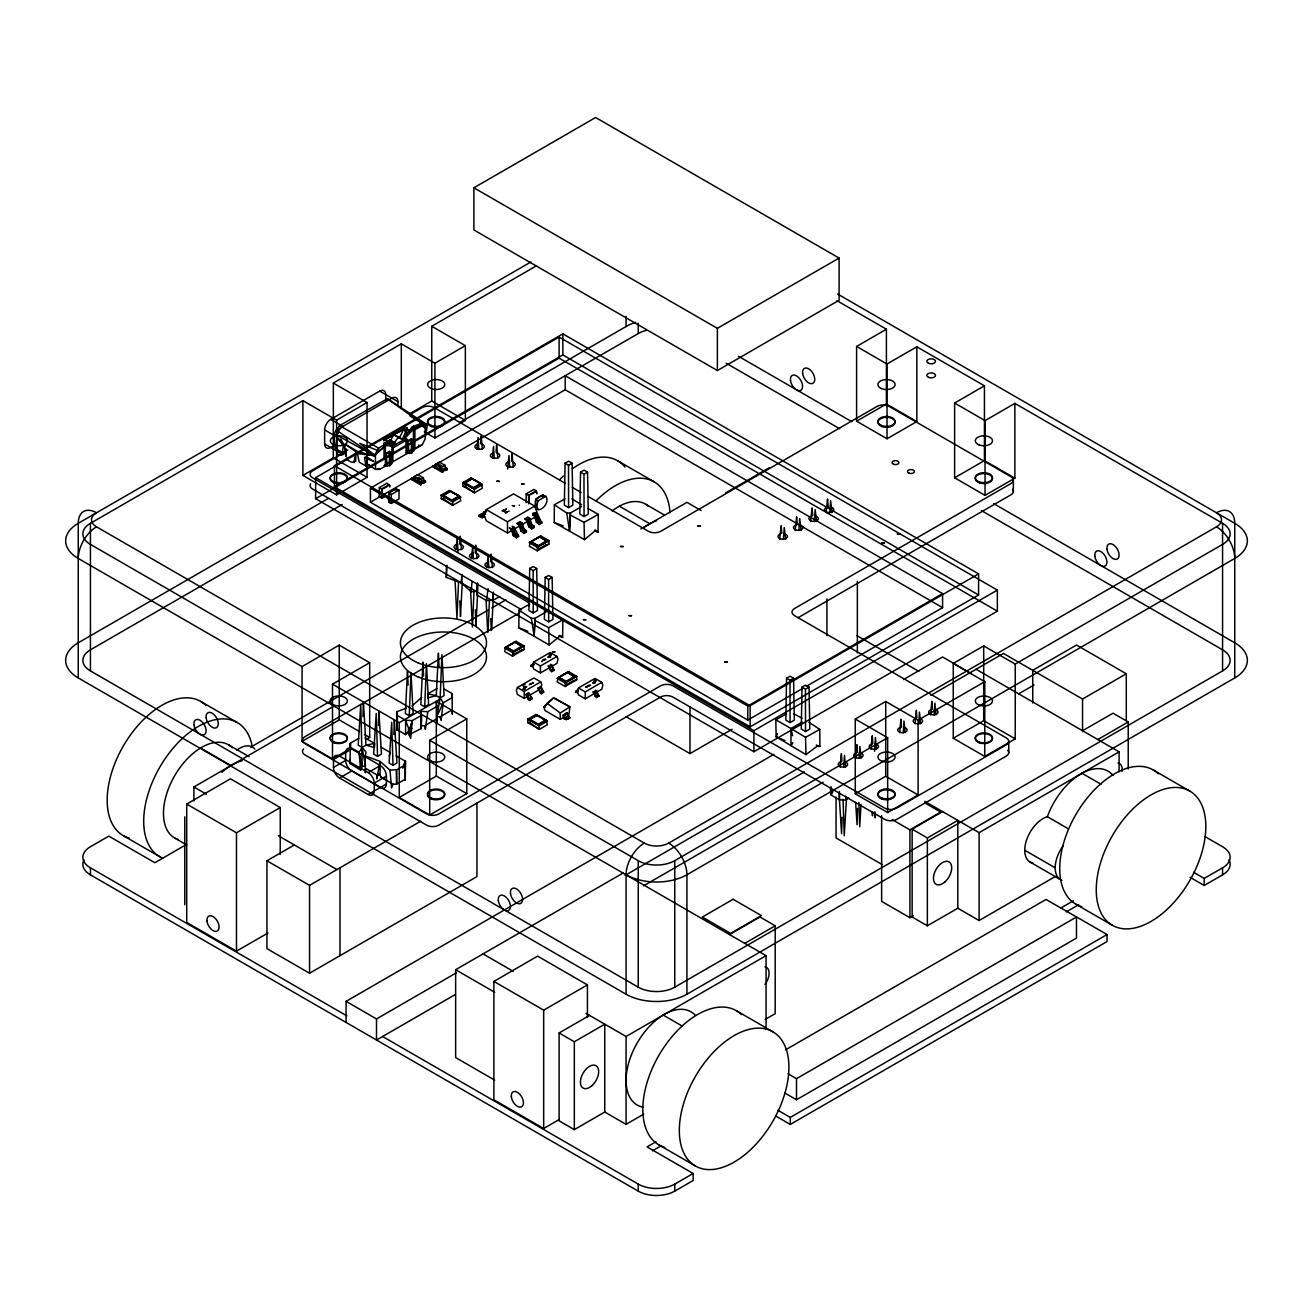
<?xml version="1.0" encoding="UTF-8"?>
<svg xmlns="http://www.w3.org/2000/svg" width="1313" height="1313" viewBox="0 0 1313 1313"><rect width="100%" height="100%" fill="white"/><g stroke="black" fill="none" stroke-linecap="round" stroke-linejoin="round"><path stroke-width="1.5" d="M367.771 464.474L375.584 469.348L379.67 469.365L385.382 466.23L385.382 446.699L384.085 445.271L384.003 457.367M391.34 503.421L391.274 494.525L398.988 490.061L395.394 489.01L388.878 493.163L388.845 502.075L391.34 503.421L399.037 498.924L398.988 490.061M385.448 464.572L391.389 461.126L392.85 461.766L406.981 453.609L405.996 452.706L405.996 438.706L392.111 446.157L384.085 445.271M413.414 448.406L413.431 428.793L414.892 429.646L422.753 425.51L425.133 427.808L425.133 439.034L422.326 444.615L405.996 452.706M540.743 688.816L541.76 684.664L540.71 681.874L524.199 691.442L524.199 698.368L539.085 689.768M552.806 613.926L562.916 619.752L562.604 637.462L560.47 635.574L549.097 644.962L534.128 636.231L535.031 618.341L546.159 611.924M545.863 496.314L538.149 500.762C532.208 518.898 551.837 504.766 545.863 496.314L542.269 495.264L535.753 499.4L535.72 508.312L538.215 509.674L535.737 508.328L536.475 507.737M560.274 719.36L560.274 713.008L547.16 703.358L543.91 707.001L544.977 710.514L560.274 719.36L563.737 717.358M396.066 755.845L405.438 761.261L404.749 765.118L396.674 769.828L396.641 784.107L393.161 784.255L381.016 777.05L380.064 775.13L380.212 761.474L365.145 755.845L366.048 752.152L362.093 747.409L358.203 745.16L360.763 704.474L362.24 766.398L360.648 770.042L349.98 763.542L350.39 743.076L358.744 738.513M493.278 592.065L493.261 600.222L486.598 600.632L477.226 595.216L477.358 583.957M830.555 787.439L831.178 795.071L839.27 799.781L839.286 792.576M526.07 694.79L528.565 692.788L532.093 698.401L529.648 700.436L528.253 699.337L526.07 694.79L528.565 692.788L532.06 699.041M383.527 497.381L381.722 497.972L379.26 496.478L379.309 487.615L387.023 483.151L389.748 485.744M419.356 482.708L419.372 480.131L423.377 477.834L423.771 480.181L419.356 482.708L413.283 479.196L413.693 476.849L417.682 474.551L423.377 477.834M441.004 470.218L441.02 467.641L445.009 465.344L445.419 467.691L441.004 470.218L434.931 466.689L435.325 464.359L439.313 462.045L445.009 465.344M526.119 502.715L526.185 493.869L533.899 489.404L536.295 490.767L536.869 493.901M350.358 747.163L350.39 743.076L350.44 746.687M446.978 565.312L446.305 577.359L461.388 583.005L471.137 591.703L477.538 591.178L477.538 582.988L477.226 595.216M518.963 610.118L531.388 618.341L535.031 618.341L534.128 636.231L518.848 627.844L518.963 610.118L529.648 604.161M523.985 533.357L519.653 524.264L517.076 523.395L519.964 521.737L522.065 522.853L524.133 529.09L526.415 530.649L526.365 531.995L523.985 533.357L520.982 531.207L518.963 525.019L517.076 523.395M531.716 528.893L527.399 519.8L524.806 518.93L527.711 517.273L529.796 518.389L531.863 524.626L534.145 526.185L534.096 527.531L531.716 528.893L528.729 526.743L526.694 520.555L524.806 518.93M588.191 508.591L598.301 514.417L597.989 532.126L595.856 530.222L584.466 539.627L554.234 522.492L554.349 504.783L565.033 498.825M451.951 697.105L451.984 693.51L443.794 688.865M529.32 684.943L529.32 684.828M545.42 659.75L545.026 658.847L545.781 659.586M589.849 684.73L590.62 685.468M537.148 512.792L534.719 506.096L507.491 521.852L507.475 532.996L534.736 517.273M405.438 761.261L405.208 780.02L405.438 761.261L403.534 764.822M446.305 577.359L446.436 566.1M389.37 466.099L389.567 451.36L385.907 453.461L387.302 466.181M406.259 708.199L396.838 711.712L397.544 729.897L405.602 734.624L409.246 730.061L412.298 720.64L421.67 715.224L420.931 711.285L427.759 711.712L437.131 706.296L436.211 702.619L440.167 697.876L444.073 695.611L441.923 654.678L440.167 697.876L436.819 716.603L440.019 716.865L452.132 709.873L452.361 714.305L451.984 693.51M411.281 453.445L411.429 443.696M437.131 706.296L436.901 723.233L436.671 718.802L424.559 725.794L420.981 725.662L420.931 711.285M374.451 747.212L374.517 743.404L365.145 737.988M450.687 491.407L459.205 496.051L451.295 500.499L442.776 495.707L450.687 491.062L459.205 496.051L451.295 500.91L442.776 495.707L450.687 491.062M472.335 478.917L480.853 483.561L472.943 487.993L464.425 483.2L472.335 478.572L480.853 483.561L472.943 488.403L464.425 483.2L472.335 478.572M529.713 568.414L528.942 610.479L533.209 612.941L537.46 610.479L536.705 568.513L533.291 566.56L529.713 568.414L533.127 570.646L533.209 612.941M537.263 715.454L545.781 720.098L537.87 724.53L529.352 719.737L537.28 715.109L545.781 720.098L537.87 724.94L529.352 719.737L537.28 715.109M545.174 577.343L544.403 619.408L548.67 621.87L552.921 619.408L552.166 577.441L548.752 575.488L545.174 577.343L548.588 579.575L548.67 621.87M565.082 463.079L564.327 505.144L568.595 507.606L572.845 505.144L572.091 463.177L568.677 461.224L565.082 463.079L568.513 465.311L568.595 507.606M580.543 472.007L579.788 514.072L584.055 516.518L588.306 514.072L587.551 472.106L584.137 470.152L580.543 472.007L583.973 474.239L584.055 516.518M786.569 678.066L785.814 720.131L790.081 722.593L794.332 720.131L793.577 678.181L790.163 676.228L786.569 678.066L789.999 680.315L790.081 722.593M802.03 686.994L801.275 729.06L805.542 731.522L809.793 729.06L809.038 687.093L805.624 685.14L802.03 686.994L805.46 689.243L805.542 731.522M355.725 461.552L355.905 451.754L346.386 445.009L344.613 446.207L345.844 456.579L346.205 448.865M505.686 509.51L506.375 508.853L505.866 509.739M523.805 687.142L525.545 687.438L523.887 686.994M396.838 711.712L397.068 730.488L397.445 715.585L405.602 720.246L412.298 720.64L410.69 738.366L409.098 734.722L421.292 728.518L421.67 715.224M406.981 453.609L407.407 439.576L405.996 438.706M541.842 523.05L537.542 513.925L535.441 512.809L532.98 513.481L532.815 514.926L534.522 516.272L536.41 522.262L539.446 524.429L541.842 523.05L538.904 520.933L536.804 514.712L535.441 512.809L532.815 514.926M842.093 817.293L841.584 833.64L839.401 799.059M857.553 808.365L857.044 824.712L855.633 802.341M872.636 811.697L872.505 815.8L872.259 811.729M362.962 716.603L363.422 702.439L365.999 745.16L362.093 747.409L359.056 752.333L360.648 770.042L359.828 766.529M378.423 725.531L378.883 711.367L381.459 754.089L377.553 756.337L373.663 754.089L376.224 713.402L377.553 756.337M393.884 734.459L394.343 720.295L396.92 763.017L393.014 765.266L389.124 763.017L391.684 722.331L393.014 765.266M405.602 734.624L405.602 720.246L409.246 730.061L409.098 734.722L412.298 720.64M518.635 536.459L514.335 527.317L512.234 526.201L515.681 534.309L518.635 536.459L516.255 537.821L513.252 535.671L511.233 529.484L509.231 527.974L511.922 528.729L514.335 527.317M369.593 464.835L365.851 465.918L359.22 462.176L357.399 453.576L374.303 455.66L384.725 446.551L383.856 443.482L385.562 442.415L393.933 445.501L395.886 443.613L390.076 440.068L387.302 441.726L384.364 437.803L404.027 426.397L407.227 427.94L407.44 430.336L404.289 428.498L404.027 426.397M349.98 763.542L350.128 759.406M516.255 537.821L511.922 528.729M539.446 524.429L535.507 516.042L532.98 513.481L537.542 513.925L535.507 516.042M830.505 791.197L830.637 787.636M384.725 446.551L383.856 443.482L384.725 446.551L384.807 444.204M409.246 715.716L411.002 672.535L413.152 713.468L409.246 715.716L405.356 713.468L407.49 671.009L408.113 685.074M424.706 706.788L426.462 663.607L428.612 704.539L424.706 706.788L420.816 704.539L422.95 662.08L423.574 676.162M458.549 581.872L456.957 618.078L455.037 579.657M461.733 575.11L461.388 583.005L462.061 574.848M474.009 590.801L472.417 627.007L470.497 588.585M488.059 631.914L489.47 599.729M374.303 747.409L374.517 743.404L365.999 745.16L374.205 747.442M554.349 504.783L566.756 513.006L569.497 530.895L570.416 513.006L581.544 506.588M462.291 581.741L460.486 616.552L459.845 600.845M477.538 594.773L475.946 625.464L475.306 609.774M491.62 630.306L493.212 599.598M550.541 656.828L548.834 656.369L550.59 656.812M593.673 682.317L595.429 682.694L593.706 682.153M569.497 530.895L570.416 513.006L566.756 513.006M843.75 767.137L844.456 755.385L845.638 767.005M846.573 797.024L844.243 835.675L843.044 799.256M859.211 758.225L859.917 746.457L861.098 758.077M861.049 804.377L859.703 826.747L858.899 802.473M874.54 751.249L875.377 737.529L876.559 749.149M875.41 813.748L875.164 817.818L874.967 811.746M903.262 732.785L903.984 721.018L905.149 732.638M918.723 723.857L919.445 712.089L920.61 723.709M934.183 714.929L934.905 703.161L936.071 714.781M529.648 700.436L526.07 694.101M543.631 692.361L541.317 687.044L540.135 686.371L543.631 692.361L541.235 693.756L537.559 688.012L541.317 687.044M554.07 670.27L551.755 664.952L550.574 664.28L554.07 670.27L551.673 671.649L547.997 665.921L551.755 664.952M598.909 696.153L596.594 690.835L595.413 690.162L598.909 696.153L596.512 697.531L592.836 691.803L596.594 690.835M541.235 693.756L538.904 688.455M459.747 543.845L460.272 536.246L461.536 549.72M480.624 443.417L481.132 435.834L482.396 449.309M475.208 552.773L475.733 545.174L476.996 558.649M496.084 452.345L496.593 444.762L497.857 458.237M490.668 561.685L491.193 554.102L492.457 567.577M511.545 461.273L512.054 453.691L513.317 467.149M551.673 671.649L554.119 669.63M596.512 697.531L598.958 695.513M783.418 539.512L784.255 527.531L785.666 539.364M798.878 530.583L799.715 518.602L801.127 530.436M814.339 521.655L815.176 509.674L816.588 521.507M829.8 512.726L830.637 500.745L832.048 512.579M586.451 687.076L586.747 686.945M588.503 685.895L588.798 685.78M390.388 465.655L391.323 453.625L389.567 451.36M412.298 453.001L413.25 440.971L411.478 438.706L407.818 440.823L409.213 453.527M471.137 591.703L472.024 581.708M840.107 767.071L841.37 753.596L841.879 761.195M855.567 758.143L856.831 744.668L857.34 752.267M871.028 749.214L872.292 735.74L872.8 743.339M899.635 732.703L900.899 719.229L901.407 726.828M915.095 723.775L916.359 710.3L916.868 717.899M930.556 714.846L931.82 701.388L932.328 708.971M456.005 549.655L457.187 538.035L458.007 551.755M476.882 449.227L478.047 437.606L478.769 449.374M471.465 558.583L472.647 546.963L473.353 558.714M492.342 458.155L493.507 446.535L494.23 458.303M486.926 567.495L488.108 555.875L488.813 567.643M507.606 469.02L508.968 455.463L509.69 467.231M779.676 539.43L781.169 525.742L781.793 533.439M795.136 530.501L796.63 516.813L797.254 524.527M810.597 521.573L812.091 507.885L812.714 515.599M826.058 512.644L827.551 498.956L828.175 506.67M514.499 505.932L513.728 506.342L514.581 505.669M486.598 600.632L488.026 588.618M568.939 714.354L569.891 706.854L555.465 698.565L553.462 697.974L547.16 703.358M409.738 415.811L425.067 424.739L426.479 431.189L427.381 424.887L387.401 398.742L339.558 425.543L333.945 433.602L335.176 448.406L342.398 452.394L343.497 444.155L340.822 438.919M427.759 711.712L425.363 729.371L424.559 725.794M506.161 647.178L514.68 641.975L522.59 646.833L514.072 651.461L506.161 647.178L514.68 641.975L522.59 646.833M530.895 541.859L539.43 536.656L547.34 541.498L538.806 546.142L530.895 541.859L539.43 536.656L547.34 541.498M558.731 677.524L567.249 672.322L575.16 677.18L566.642 681.824L558.731 677.524L567.249 672.322L575.16 677.18M414.974 476.603L411.626 478.309L411.626 479.622L420.784 484.907L422.195 481.773L425.428 480.919L425.428 482.232L422.261 483.053M422.195 481.773L420.784 484.907M442.432 472.417L443.909 470.546L447.077 469.742L447.077 468.429L443.843 469.283L442.432 472.417L433.274 467.116L433.274 465.82L436.49 464.966L437.902 463.144L439.034 463.916M528.712 503.256L528.532 495.247L526.185 493.869M563.129 715.683L567.003 712.582L570.023 717.834L566.297 719.622L563.835 718.638L563.129 715.683L567.003 712.582L564.344 715.913L564.541 718.162L566.297 719.622M354.018 462.603L355.905 451.754L374.303 455.66L378.587 448.176L384.807 444.5M389.239 756.272L389.977 752.333L380.606 746.916M396.362 490.159L396.641 488.682M543.237 496.412L543.516 494.919M379.26 496.478L381.722 497.89L382.149 493.179L381.656 488.994L379.309 487.615M523.132 689.013L525.233 688.915L523.181 689.161M537.591 546.077L538.806 549.244L537.296 550.82L537.591 546.077L547.34 540.447L548.867 540.628L548.867 544.14L537.296 550.82L529.369 546.241L530.288 541.859L540.94 536.049L548.867 540.628L537.296 547.308L529.369 542.729L540.94 536.049L540.037 536.229M512.858 651.396L514.072 654.563L512.562 656.139L512.858 651.396L522.59 645.783L524.117 645.947L524.117 649.459L512.562 656.139L504.635 651.576L505.554 647.178L516.206 641.384L524.117 645.947L512.562 652.627L504.635 648.064L516.206 641.384L515.287 641.565M565.427 681.742L566.642 684.91L565.115 686.486L565.427 681.742L575.16 676.129L576.686 676.293L576.686 679.822L565.115 686.486L557.204 681.923L558.123 677.524L568.775 671.731L576.686 676.293L565.115 682.973L557.204 678.411L568.775 671.731L567.856 671.911M380.064 775.13L377.701 775.327L376.65 778.937L380.212 761.474L389.977 770.173L391.569 787.898L393.161 784.255M540.71 681.874L533.948 677.984L517.42 687.503L516.386 690.293L517.388 694.446L524.199 698.368M533.652 662.064L532.618 664.854L533.636 669.006L540.431 672.929L556.975 663.377L557.992 659.224L556.942 656.434L550.18 652.528L533.652 662.064L540.431 666.003L540.431 672.929M578.491 687.963L577.457 690.736L578.475 694.889L585.253 698.811L601.814 689.259L602.831 685.107L601.781 682.317L595.002 678.427L578.491 687.963L585.27 691.902L585.253 698.811M526.743 686.617L526.644 686.781M547.718 657.091L548.965 657.058M592.557 682.973L593.804 682.941M406.702 432.19L403.764 439.592L412.659 430.04L411.855 427.316L413.414 426.298L421.654 423.295L427.381 424.887L421.719 423.836M406.636 429.006L402.549 438.936L411.855 427.316L412.659 430.04L409.328 430.483L406.636 429.006L407.375 428.136M395.886 443.613L390.076 440.068L388.697 443.236L384.167 444.746L385.562 442.415M390.388 500.696A19.268 11.128 0 0 0 389.124 501.812L388.829 501.632A19.268 11.128 60 0 1 388.829 493.475L389.124 492.949A19.268 11.128 0 0 1 396.198 488.879L396.493 489.043A19.268 11.128 60 0 0 396.165 490.701M777.559 733.655L776.131 736.79L805.952 754.614L817.343 746.047L819.903 746.424L819.772 729.421L808.906 722.216M436.819 716.603L443.22 702.783L452.591 697.384M832.918 791.411L831.178 795.071L831.145 786.864M534.719 506.096L513.564 493.885L486.302 509.625L483.857 514.483L486.302 520.769L507.475 532.996M413.431 428.793L407.375 433.109L403.698 440.085L399.3 438.033L403.534 429.745L406.094 431.977M519.341 505.095L519.144 505.292M541.629 661.194L541.924 661.063M543.106 660.111L543.598 659.356L543.303 660.16M479.212 516.436L481.592 515.073L484.595 516.337L482.15 517.732L479.212 516.436L479.163 515.057L481.444 516.124L483.512 512.316L485.547 511.233M531.798 665.954L533.045 663.639L534.243 664.559L530.698 665.56L532.11 666.774L533.423 664.427M577.884 689.522L575.57 692.132L576.949 692.657L578.262 690.31M413.414 426.298L412.167 428.58L425.067 424.739L412.167 428.58L413.94 426.249L415.253 427.808L421.654 423.295L387.401 398.742M482.15 517.732L484.251 513.908L485.613 514.154L483.512 512.316L486.549 511.824M792.822 742.633L790.984 745.899L790.984 728.534L775.835 719.787L786.52 713.829M389.731 441.759L393.818 434.652L403.534 429.745M585.779 687.175L586.386 686.42L586.09 687.224M588.142 686.043L588.421 685.238L587.83 685.993M402.796 768.171L404.749 765.118L404.831 779.462L396.641 784.107L396.362 769.648L389.977 770.173M375.584 469.348L375.387 455.562L378.505 450.802L385.382 446.699M403.698 440.085L398.397 436.901L392.111 446.157L391.389 461.126L392.85 447.979L388.714 443.531M442.776 494.919L442.169 495.625L442.776 494.919L452.509 500.548L452.821 505.292L460.732 500.729L459.829 496.33L449.161 490.537L441.25 495.099L441.25 498.612L452.821 505.292L443.991 499.137L442.776 494.919L441.25 495.099L452.821 501.779L460.732 497.217L449.161 490.537L450.08 490.701M464.425 482.429L463.801 483.135L464.425 482.429L474.157 488.059L474.469 492.802L482.38 488.223L481.461 483.841L470.809 478.03L462.898 482.61L462.898 486.122L474.469 492.802L465.639 486.647L464.425 482.429L462.898 482.61L474.469 489.289L482.38 484.71L470.809 478.03L471.728 478.211M529.352 718.966L528.745 719.672L529.352 718.966L539.085 724.595L539.397 729.339L547.308 724.776L546.405 720.377L535.753 714.584L527.826 719.147L527.826 722.659L539.397 729.339L530.567 723.184L529.352 718.966L527.826 719.147L539.397 725.826L547.308 721.247L535.753 714.584L536.656 714.748M357.399 453.576L358.728 452.066L346.386 445.009M543.959 659.881L543.434 659.553M388.861 502.075L391.258 503.404M537.296 547.308L538.199 546.421M512.562 652.627L513.465 651.757M565.115 682.973L566.034 682.104M333.945 433.602L342.726 444.877L343.497 444.155L333.945 433.602L374.303 455.66L355.905 451.754M411.921 706.082L421.67 697.384M839.27 799.781L845.966 800.126L848.74 797.631M509.116 511.118L508.591 511.348M389.419 484.513L381.656 488.994M536.295 490.767L528.532 495.247M549.113 666.955L551.394 665.346M527.087 695.742L529.369 694.134M538.658 689.046L540.956 687.438M593.936 692.837L596.233 691.229M531.388 683.892L530.583 684.401L531.174 683.728M533.505 682.744L532.618 683.22L533.308 682.579M531.043 684.27L530.403 683.991M534.522 516.272L536.804 514.712M560.274 713.008L569.891 706.854L553.462 697.974L543.91 707.001L545.519 707.067M422.326 444.615L414.908 449.194L414.892 429.646M523.985 532.159L526.415 530.649M531.732 527.695L534.145 526.185M563.835 718.638L567.511 716.406L570.023 717.834M383.593 440.873L393.818 434.652L398.397 436.901M647.949 524.839L649.82 523.772L619.375 506.194M549.343 666.364L550.639 670.172L553.019 668.744M540.201 692.279L542.581 690.835M594.182 692.246L595.478 696.054L597.858 694.626M1080.107 774.358L1081.978 773.275L1101 784.255M481.444 516.124L483.988 514.614L481.592 513.793L479.163 515.057M568.513 465.311L572.091 463.177M583.973 474.239L587.551 472.106M533.127 570.646L536.705 568.513M548.588 579.575L552.166 577.441M789.999 680.315L793.577 678.181M805.46 689.243L809.038 687.093M547.291 541.12L538.806 546.142L530.944 541.465M522.541 646.456L514.072 651.461L506.211 646.8M575.11 676.802L566.642 681.824L558.78 677.147M528.63 698.976L531.01 697.564M563.507 715.979L566.839 713.533M519.653 524.264L522.065 522.853M527.399 519.8L529.796 518.389M511.233 529.484L513.596 528.105M514.023 534.933L516.403 533.554M404.289 428.498L384.167 440.15L384.2 438.115L388.697 443.236L387.302 441.726L393.161 441.726L393.933 445.501L387.302 441.726M537.23 521.524L539.61 520.145M540.431 666.003L556.942 656.434M585.27 691.902L601.781 682.317M473.895 187.792L595.626 117.513L839.105 258.07L839.105 300.25L717.374 370.529L473.895 229.956L473.895 187.792L717.374 328.348L839.105 258.07M530.862 261.993L78.255 523.313L78.255 677.935L626.071 994.22A43.034 24.849 0 0 0 686.929 994.22L1234.745 677.935L1234.745 523.313A25.817 14.903 -60 0 0 1216.478 512.776A17.217 9.946 0 0 1 1216.478 526.825A25.817 14.903 60 0 1 1234.745 558.452L686.929 874.737A43.034 24.849 0 0 1 626.071 874.737L626.071 994.22M1014.867 403.403L1014.867 478.162L985.045 495.378L954.617 477.801L954.617 403.042L985.045 420.62L1014.867 403.403L1222.567 523.313L1222.567 670.91L674.767 987.179A25.817 14.903 0 0 1 638.233 987.179L90.433 670.91L90.433 523.313L302.893 400.646L336.62 420.111L367.049 402.533L367.049 477.308L336.62 494.87L302.893 475.404L302.893 400.646M367.049 477.308L333.338 457.843L333.338 383.068L401.302 343.825L434.915 363.241L465.36 345.664L465.36 420.423L434.915 438L424.312 431.879M465.36 420.423L431.747 401.023L431.747 326.264L535.868 266.145M335.964 444.451L330.712 447.487A8.6 4.973 -60 0 1 324.623 443.975L324.623 429.909A8.6 4.973 -60 0 1 330.712 419.372L379.687 391.093L397.954 401.647L397.954 405.651M346.386 452.493L342.89 454.511A8.6 4.973 -60 0 1 336.801 450.999L336.801 436.95A8.6 4.973 -60 0 1 342.89 426.397L391.865 398.118A8.6 4.973 -60 0 1 397.954 401.647M302.893 475.404L333.338 457.843M409.754 413.71L431.747 401.023M346.123 451.459L312.543 470.842A8.502 4.907 0 0 0 312.543 477.768L526.825 601.485A8.715 5.039 0 0 1 529.254 605.9M409.738 414.727L422.113 407.588A8.502 4.907 0 0 1 434.127 407.588L565.181 483.25M334.421 465.721L562.85 333.847L978.579 573.863L978.579 594.953L750.15 726.844L334.421 486.811L334.421 465.721L750.15 705.754L978.579 573.863M315.645 477.62L559.108 337.064L997.355 590.079L997.355 611.169L753.892 751.725L315.645 498.71L315.645 477.62L753.892 730.652L997.355 590.079M407.407 439.576L392.85 447.979L392.85 461.766M334.421 486.811L562.85 354.92L978.579 594.953M315.645 498.71L559.108 358.154L997.355 611.169M328.234 498.48L78.255 642.796A43.034 24.849 0 0 0 78.255 677.935M459.419 422.737L626.071 326.527A43.034 24.849 0 0 1 635.607 322.358M342.168 504.487L90.433 649.82A25.817 14.903 0 0 0 90.433 670.91M802.686 688.422L747.803 720.098L370.414 502.223L370.414 488.173L638.233 333.551A25.817 14.903 0 0 1 646.242 330.4M370.414 502.223L565.197 389.78L942.586 607.656L942.586 593.591L565.197 375.715L565.197 389.78M412.873 480.213L414.613 479.212M434.521 467.707L436.261 466.706M416.828 478.375L418.519 477.407L420.226 478.375L418.519 479.36L416.828 478.375L418.519 480.673L418.519 479.36M438.476 465.885L440.167 464.9L441.874 465.885L440.167 466.87L438.476 465.885L440.167 468.167L440.167 466.87M419.947 482.659L421.637 481.674L423.754 482.971L421.637 481.674M441.578 470.169L443.285 469.184L445.402 470.481L443.285 469.184M451.902 500.91L452.821 501.779M473.55 488.403L474.469 489.289M501.993 510.954L503.864 509.871M502.895 510.888L504.274 510.101M505.39 510.839L504.094 511.594L505.751 512.546L507.212 511.693M505.653 513.055L507.622 511.922M518.963 525.019L521.327 523.641L519.964 521.737M526.694 520.555L529.073 519.177L527.711 517.273M516.304 536.492L518.668 535.13M539.495 523.099L541.875 521.721M90.433 523.313A25.817 14.903 0 0 0 90.433 544.403L302.072 666.577L339.23 645.126L369.675 662.688L369.675 737.463L366.13 739.498M856.601 346.435L886.406 329.235L886.406 403.994L916.835 421.571L916.835 346.796L887.03 364.013L856.601 346.435L856.601 421.194L887.03 438.772L916.835 421.571M538.806 548.883L546.126 544.665L546.733 545.371M350.194 748.705L332.501 758.914L332.501 684.155L369.675 662.688M250.685 747.179L488.157 610.085M491.702 608.034L505.866 599.86M193.897 800.963L193.897 786.979L333.896 706.164M640.859 528.942L686.929 502.337L701.142 510.527M268 932.985L236.488 951.17L186.709 922.432L186.709 804.065L230.464 778.806L280.243 807.544L280.243 854.484M725.58 492.949L769.336 467.691M519.735 612.711L304.944 736.708A8.502 4.907 0 0 0 304.944 743.65L426.676 813.945A8.502 4.907 0 0 0 438.706 813.945L660.587 685.829A8.715 5.039 0 0 1 672.913 685.829L884.699 808.102A8.502 4.907 0 0 0 896.73 808.102L1006.283 744.848A8.502 4.907 0 0 0 1006.283 737.906L794.496 615.633A8.715 5.039 0 0 1 794.496 608.526L1010.862 483.611A8.502 4.907 0 0 0 1010.862 476.668L889.114 406.39A8.502 4.907 0 0 0 877.1 406.39L660.734 531.305A8.715 5.039 0 0 1 648.409 531.305L588.208 496.527M302.072 666.577L302.072 741.353L339.23 719.885L359.532 731.604M856.601 421.194L886.406 403.994M437.131 688.455L427.759 693.855L427.792 697.613M514.072 654.219L521.376 650.001L521.983 650.69M186.659 844.357L154.868 862.723L108.815 836.135L90.433 846.737A25.817 14.903 0 0 0 90.433 867.827L90.433 874.852L638.233 1191.121A25.817 14.903 0 0 0 674.767 1191.121L693.133 1180.518L693.133 1173.494L647.079 1146.889L655.909 1141.801M386.416 783.976L368.165 794.529L339.558 778.018A8.6 4.973 60 0 1 333.469 767.465L333.469 759.571L351.736 749.034L380.343 765.545A8.6 4.973 60 0 1 386.416 776.081L386.416 783.976A8.6 4.973 60 0 1 380.343 787.505L351.736 770.977A8.6 4.973 60 0 1 345.647 760.44L345.647 752.546A8.6 4.973 60 0 1 351.736 749.034M399.267 722.692L436.326 701.29L466.772 718.868L466.772 793.626L429.696 815.028L399.267 797.467L399.267 722.692L332.501 684.155M954.617 403.042L984.438 385.825L984.438 460.584L1014.867 478.162M333.469 767.465L345.647 760.44M408.228 729.47L411.839 728.551M186.709 804.065L236.488 832.803L280.243 807.544M530.698 665.56L534.178 664.575M530.731 666.249L533.094 664.165M339.558 778.018L351.736 770.977M333.469 759.571A8.6 4.973 60 0 1 339.558 756.058L368.165 772.569L380.343 765.545M522.607 685.731L525.036 684.336M429.696 815.028L429.696 740.269L466.772 718.868M368.165 794.529A8.6 4.973 60 0 0 374.254 791.017L374.254 783.122L386.416 776.081M566.642 684.565L573.945 680.347L574.552 681.037M476.947 803.047L476.947 876.592L309.556 973.228L266.949 948.643L266.949 860.786L294.342 844.965M575.537 691.442L577.933 690.064L575.57 692.132M399.267 797.467L436.326 776.065L466.772 793.626M954.617 477.801L984.438 460.584M538.478 724.94L539.397 725.826M266.949 860.786L309.556 885.372L420.751 821.183M798.041 617.717L1010.862 494.853A8.502 4.907 0 0 0 1012.52 489.273M370.414 488.173L747.803 706.049L942.586 593.591M806.231 686.371L942.586 607.656M626.071 716.701L689.981 753.596L732.112 729.273M792.56 735.657L790.984 728.534L802.128 722.101M346.074 1022.45L346.074 1001.359L773.931 754.351M903.525 679.527L942.586 656.976L971.325 673.569M918.099 720.181L918.099 794.956L887.654 812.517L855.272 793.823L855.272 719.048L885.717 701.487L918.099 720.181L984.783 681.677L984.783 756.436L1015.228 738.874L1015.228 664.099L1222.567 544.403A25.817 14.903 0 0 0 1222.567 523.313M984.783 756.436L953.254 738.234L953.254 663.475L983.7 645.898L1015.228 664.099M766.07 1029.211L766.07 955.667L78.255 558.452A43.034 24.849 0 0 1 78.255 523.313A25.817 14.903 60 0 1 96.522 512.776A17.217 9.946 0 0 0 96.522 526.825L644.322 843.094A17.217 9.946 0 0 0 668.678 843.094L1216.478 526.825M494.689 1080.123L455.644 1057.572L455.644 969.716L623.019 873.079M930.868 695.348L1003.444 653.447L1082.536 699.041L1126.291 673.782L1126.291 720.706M346.074 1001.359L376.503 1018.937L456.399 972.802M625.054 875.443L804.36 771.913M429.696 740.269L638.233 860.672A25.817 14.903 0 0 0 674.767 860.672L887.654 737.758L887.654 812.517M455.414 994.466L376.503 1040.011L376.503 1018.937M643.682 885.766L823.07 782.203M559.42 1119.415L543.664 1128.507L493.885 1099.769L493.885 981.418L537.641 956.143L587.42 984.898L587.42 1017.542M1018.658 693.855L1034.07 684.959M855.272 793.823L885.717 776.246L918.099 794.956M953.254 738.234L983.7 720.673L1015.228 738.874M493.885 981.418L543.664 1010.157L587.42 984.898M892.233 819.64L909.909 829.849L940.666 812.074L924.762 802.899M643.747 1114.146L626.071 1124.338L604.768 1112.045L574.323 1129.623L559.108 1120.826L559.108 1032.97L589.553 1015.409M729.536 934.577L759.981 916.999L775.195 925.796L775.195 1013.652L765.052 1019.512M1055.291 876.526L979.104 920.528L957.801 908.219L927.355 925.796L912.141 917.016L912.141 829.159L942.586 811.582M1082.569 730.75L1113.014 713.189L1128.228 721.969L1128.228 768.958M559.108 1032.97L574.323 1041.767L604.768 1024.189L604.768 1112.045M744.766 943.358L775.195 925.796M912.141 829.159L927.355 837.94L957.801 820.362L957.801 908.219M1097.799 739.547L1128.228 721.969M585.992 1013.357L626.071 1036.482L766.07 955.667M924.828 801.34L979.104 832.672L1119.103 751.84L1119.103 771.814M881.63 815.57L881.63 901.375L909.909 917.689L913.323 915.719M785.551 1049.842L1046.051 899.454L1107.04 934.528L1107.04 941.552L790.295 1124.42L776.114 1116.247M1060.986 907.94L1073.345 900.8M652.38 1150.861L661.21 1145.773M1066.287 911.895L1078.646 904.755M788.046 1073.788L796.499 1078.679L1076.479 917.016L1076.479 938.106L796.499 1099.752L784.665 1092.925M382.592 1036.499L638.233 1184.096A25.817 14.903 0 0 0 674.767 1184.096L693.133 1173.494M777.887 1110.24L790.295 1117.396L1107.04 934.528M1193.566 872.292L1204.185 878.43L1222.567 867.827A25.817 14.903 0 0 0 1222.567 846.737L1204.825 836.496M1190.021 877.281L1204.185 885.471L1222.567 874.852A25.817 14.903 0 0 0 1228.919 859.785M365.851 465.918L364.571 457.613L366.393 456.579M550.262 670.566L552.691 669.17M528.253 699.337L530.665 697.942M529.697 699.796L532.093 698.401M541.268 693.1L543.68 691.721M595.101 696.448L597.53 695.053M338.13 433.684L336.341 430.188L339.886 428.169M527.498 695.463L529.927 694.085M499.81 596.496L493.261 600.222L493.13 593M539.824 692.657L542.253 691.278M513.252 535.671L515.681 534.309M520.982 531.207L523.427 529.845L526.365 531.995M528.729 526.743L531.158 525.381L534.096 527.531M564.541 718.162L568.398 715.995M570.416 515.123L584.055 522.361L598.301 514.417M535.031 620.458L548.67 627.696L562.916 619.752M790.984 728.534L805.542 737.348L819.772 729.421M232.893 764.478L231.022 765.545L200.594 747.983M665.051 1013.981L663.18 1015.064L682.202 1026.044M536.41 522.262L538.904 520.933M433.274 467.116L434.948 466.378M411.626 479.622L414.793 478.802M342.398 452.394L347.83 450.014M529.32 525.66L531.863 524.626M521.589 530.124L524.133 529.09M529.369 542.729L530.288 541.859M504.635 648.064L505.554 647.178M557.204 678.411L558.123 677.524M546.126 545.01L548.867 544.14M521.376 650.345L524.117 649.459M544.189 660.488L543.959 660.291M542.154 661.67L541.974 661.522M532.225 682.35L532.389 682.35M530.173 683.531L530.337 683.531M573.945 680.692L576.686 679.822M589.028 686.371L588.864 686.223M586.977 687.552L586.763 687.356M550.18 654.169L551.197 655.417L549.819 655.811L549.129 654.957L550.935 654.613M595.019 680.052L596.036 681.299L594.641 681.693L593.968 680.84L595.774 680.511M548.424 656.877L549.261 657.353M593.263 682.776L594.1 683.236M547.948 540.792L548.867 540.628M523.214 646.127L524.117 645.947M575.767 676.474L576.686 676.293M409.18 430.237L412.659 430.04M407.818 440.823L413.25 440.971M385.907 453.461L391.323 453.625M525.774 686.962L525.102 686.42L526.316 687.044M423.475 424.165L427.381 424.887L421.719 422.884M462.898 482.61L463.801 482.774M441.25 495.099L442.169 495.28M527.826 719.147L528.745 719.327M462.898 486.122L465.639 486.992M441.25 498.612L443.991 499.498M527.826 722.659L530.567 723.545M421.785 423.081L427.381 424.887M482.38 484.71L481.461 483.841M460.732 497.217L459.829 496.33M547.308 721.247L546.405 720.377M554.234 522.492L563.228 525.906M518.848 627.844L527.859 631.241M816.292 745.062L819.903 746.424M378.505 450.802L359.778 443.367L375.387 455.562M594.477 530.616L597.989 532.126L594.691 530.107M364.571 457.613L373.828 461.585L367.87 457.581M559.092 635.968L562.604 637.462L559.305 635.443M784.928 740.548L776.131 736.79L775.835 719.787M445.829 467.838L447.077 468.429M424.181 480.345L425.428 480.919M793.479 713.648L802.013 718.178M383.97 465.426L385.382 466.23M342.726 444.877L344.613 446.207M535.753 499.4L538.149 500.762M388.878 493.163L391.274 494.525M837.628 294.03L1234.745 523.313A43.034 24.849 0 0 1 1234.745 558.452M837.021 300.71L886.406 329.235M916.835 346.796L984.438 385.825M738.349 356.2L851.809 421.703M993.629 503.601L1234.745 642.796A43.034 24.849 0 0 1 1234.745 677.935M726.171 363.225L839.631 428.744M981.468 510.626L1222.567 649.82A25.817 14.903 0 0 1 1222.567 670.91M1126.291 673.782L1076.512 645.028L1032.757 670.303L1032.757 702.947M431.747 326.264L465.36 345.664M617.619 460.732L654.137 481.805M1153.257 769.976L1189.775 791.066A77.467 44.724 -60 0 1 1165.222 911.074A77.467 44.724 -60 0 1 1098.128 872.324A77.467 44.724 -60 0 1 1189.775 791.066M976.051 669.253L1119.103 751.84M953.254 663.475L984.783 681.677M645.799 504.323L664.411 515.057M856.913 635.623L918.805 671.37M572.255 487.336L581.117 492.441M333.338 383.068L367.049 402.533M418.47 445.025L420.144 445.993M512.251 505.489L514.122 506.572M445.829 469.02L447.077 469.742M1033.019 863.117A25.817 14.903 -60 0 1 1026.257 840.96A25.817 14.903 -60 0 1 1047.364 816.702L1068.29 828.782M435.325 464.359L441.02 467.641M433.274 465.82L442.432 471.104M855.272 719.048L887.654 737.758M330.712 419.372L342.89 426.397M486.302 509.625L507.491 521.852M421.358 479.885L425.428 482.232M413.693 476.849L419.372 480.131M411.626 478.309L420.784 483.611M324.623 429.909L336.801 436.95M377.98 468.396L379.67 469.365M324.623 443.975L342.89 454.511M1024.747 850.233L1055.176 867.811M1030.098 862.067L1060.527 879.628M1075.79 904.165L1112.308 925.238M521.524 609.675L312.543 489.027A8.502 4.907 0 0 1 310.656 483.758M882.221 864.594L836.053 837.94L836.053 797.073M364.604 734.525L369.675 737.463M349.685 746.916L359.056 752.333L362.24 766.398L365.441 766.136L362.093 747.409M377.701 775.327L365.588 768.335L365.375 772.766L365.145 755.845M302.072 741.353L332.501 758.914M200.692 701.437L237.21 722.527M736.33 1010.682L772.848 1031.772A77.467 44.724 -60 0 1 748.295 1151.78A77.467 44.724 -60 0 1 681.201 1113.03A77.467 44.724 -60 0 1 772.848 1031.772M228.823 744.996L249.109 756.698M193.897 786.979L206.338 794.152M278.356 835.741L336.949 869.567M483.02 953.911L513.202 971.325M455.644 969.716L494.689 992.267M175.236 838.318L185.379 844.177M123.225 835.626L159.743 856.7M658.863 1144.87L695.381 1165.96M90.433 867.827L346.862 1015.868M517.42 687.503L524.199 691.442M339.558 425.543L378.587 448.176M571.828 498.809L581.528 504.684M536.443 604.144L546.142 610.02M393.818 434.652L399.3 438.033M381.016 777.05L384.89 779.479M336.341 430.188L374.303 455.66M421.949 425.593L425.133 427.808M595.478 696.054L596.562 696.891M550.639 670.172L551.723 671.009M563.293 714.715L564.344 715.913M386.104 442.465L387.253 443.975M390.076 440.068L393.933 445.501M529.073 519.177L531.158 525.381M521.327 523.641L523.427 529.845M440.019 716.865L441.086 720.46L443.22 702.783L440.167 697.876L436.277 695.611L427.759 693.855L427.874 697.909L436.277 695.611L438.411 653.152L439.034 667.234M343.497 444.155L345.319 450.753M366.655 458.303L367.459 463.456M531.388 618.341L534.128 636.231M567.2 713.812L567.511 716.406M420.981 725.662L421.292 728.518M845.605 796.121L845.966 800.126M409.246 730.061L409.508 733.852M486.056 599.532L487.681 631.881M443.843 469.283L443.909 470.546M490.767 618.686L491.243 630.47M805.542 737.348L805.952 754.614M584.055 522.361L584.466 539.627M548.67 627.696L549.097 644.962M626.071 1081.485L626.071 1080.418M839.417 791.476L839.565 799.601M481.592 513.793L481.592 515.073M1222.567 867.827L1222.567 874.852M1204.185 878.43L1204.185 885.471M1082.536 699.041L1082.536 731.686M1013.341 479.967L1013.341 491.554M1008.778 741.221L1008.778 752.792M985.045 420.62L985.045 495.378M983.7 645.898L983.7 720.673M979.104 832.672L979.104 920.528M927.355 837.94L927.355 925.796M909.909 829.849L909.909 917.689M887.03 364.013L887.03 438.772M885.717 701.487L885.717 776.246M857.356 581.364L857.356 652.873M826.927 598.941L826.927 635.705M796.499 1078.679L796.499 1099.752M790.295 1117.396L790.295 1124.42M753.892 730.652L753.892 751.725M750.15 705.754L750.15 726.844M747.803 706.049L747.803 720.098M717.374 328.348L717.374 370.529M689.981 706.607L689.981 753.596M686.929 994.22L686.929 874.737A25.817 14.903 60 0 0 668.678 843.094M674.767 860.672L674.767 987.179M674.767 1184.096L674.767 1191.121M638.233 323.343L638.233 333.551M638.233 860.672L638.233 987.179M638.233 1184.096L638.233 1191.121M626.071 316.4L626.071 326.527M626.071 1036.482L626.071 1124.338M574.323 1041.767L574.323 1129.623M562.85 333.847L562.85 354.92M559.108 337.064L559.108 358.154M543.664 1010.157L543.664 1128.507M437.902 463.144L437.902 464.441M436.326 701.29L436.326 776.065M434.915 363.241L434.915 438M411.478 438.706L411.478 439.789M401.302 343.825L401.302 408.491M385.776 400.629L385.776 394.606A8.6 4.973 -60 0 0 379.687 391.093M339.985 867.811L339.985 955.667M339.23 645.126L339.23 719.885M336.62 420.111L336.62 494.87M309.556 885.372L309.556 973.228M236.488 832.803L236.488 951.17M184.772 816.85L184.772 904.706M78.255 558.452A25.817 14.903 -60 0 1 96.522 526.825M626.071 874.737A25.817 14.903 -60 0 1 644.322 843.094M368.165 772.569A8.6 4.973 60 0 1 374.254 783.122M536.475 507.606A19.268 11.128 0 0 0 535.999 508.065L535.72 507.983A19.268 11.128 60 0 1 535.704 499.728L535.999 499.203A19.268 11.128 0 0 1 543.057 495.116L543.385 495.231A19.268 11.128 60 0 0 543.04 496.954M528.679 503.831A19.268 11.128 60 0 0 528.679 495.674L528.876 495.198A19.268 11.128 0 0 0 536.049 491.062L536.344 491.243A19.268 11.128 60 0 1 536.672 493.278M384.02 497.02A19.268 11.128 0 0 1 382.099 497.758L381.804 497.578A19.268 11.128 60 0 0 381.804 489.421L382.099 488.896A19.268 11.128 0 0 0 389.173 484.825L389.469 484.989A19.268 11.128 60 0 1 389.797 487.025M1007.678 750.232A8.502 4.907 0 0 1 1006.283 756.091L896.73 819.361A8.502 4.907 0 0 1 884.699 819.361L672.913 697.072A8.715 5.039 0 0 0 660.587 697.072L438.706 825.188A8.502 4.907 0 0 1 426.676 825.188L304.944 754.893A8.502 4.907 0 0 1 303.549 749.034M348.552 457.597A2.15 1.247 0 0 0 346.648 458.401A2.15 1.247 0 0 0 347.141 459.714L350.784 461.831A2.15 1.247 0 0 0 353.361 462.045A2.15 1.247 0 0 0 354.412 460.666M389.305 461.946A1.937 1.116 0 0 1 391.734 463.67L388.385 465.606A1.937 1.116 0 0 1 385.086 464.95M411.576 449.194A1.937 1.116 0 0 1 413.644 451.032L410.296 452.952A1.937 1.116 0 0 1 407.555 452.952A1.937 1.116 0 0 1 407.555 451.377M481.132 443.975A4.727 2.741 0 0 1 483.315 448.258A4.727 2.741 0 0 1 475.601 448.028A4.727 2.741 0 0 1 478.523 443.892M496.905 452.969A4.727 2.741 0 0 1 498.842 457.137A4.727 2.741 0 0 1 491.374 457.203A4.727 2.741 0 0 1 493.048 453.018M512.661 461.979A4.727 2.741 0 0 1 514.089 466.213A4.727 2.741 0 0 1 506.637 465.984A4.727 2.741 0 0 1 508.82 461.864M460.272 544.403A4.727 2.741 0 0 1 462.439 548.67A4.727 2.741 0 0 1 454.725 548.44A4.727 2.741 0 0 1 457.663 544.321M476.028 553.397A4.727 2.741 0 0 1 477.686 557.746A4.727 2.741 0 0 1 470.021 557.204A4.727 2.741 0 0 1 473.435 553.2M491.801 562.391A4.727 2.741 0 0 1 493.294 566.576A4.727 2.741 0 0 1 485.892 566.494A4.727 2.741 0 0 1 487.648 562.358M410.312 733.524A4.727 2.741 0 0 1 406.275 732.982M408.835 728.124A4.727 2.741 0 0 1 410.788 728.272M830.325 507.048A4.727 2.741 0 0 1 833.016 511.233A4.727 2.741 0 0 1 825.286 511.315A4.727 2.741 0 0 1 827.715 507.081M800.323 525.118A4.727 2.741 0 0 1 801.751 529.336A4.727 2.741 0 0 1 794.299 529.106A4.727 2.741 0 0 1 796.482 524.987M814.864 515.976A4.727 2.741 0 0 1 817.605 520.112A4.727 2.741 0 0 1 809.957 520.342A4.727 2.741 0 0 1 811.943 516.075M784.567 533.948A4.727 2.741 0 0 1 786.503 538.117A4.727 2.741 0 0 1 779.036 538.199A4.727 2.741 0 0 1 780.71 533.997M379.26 774.014A4.727 2.741 0 0 1 377.635 774.194M934.265 709.43A4.727 2.741 0 0 1 937.449 713.484A4.727 2.741 0 0 1 929.752 713.878A4.727 2.741 0 0 1 931.656 709.562M919.757 718.523A4.727 2.741 0 0 1 921.677 722.675A4.727 2.741 0 0 1 914.225 722.757A4.727 2.741 0 0 1 915.9 718.556M903.984 727.386A4.727 2.741 0 0 1 906.151 731.653A4.727 2.741 0 0 1 898.437 731.423A4.727 2.741 0 0 1 901.375 727.304M875.065 743.831A4.727 2.741 0 0 1 877.74 748.016A4.727 2.741 0 0 1 870.027 748.098A4.727 2.741 0 0 1 872.456 743.864M859.276 752.71A4.727 2.741 0 0 1 862.46 756.78A4.727 2.741 0 0 1 854.763 757.174A4.727 2.741 0 0 1 856.683 752.841M845.063 761.885A4.727 2.741 0 0 1 846.557 766.07A4.727 2.741 0 0 1 839.171 766.004A4.727 2.741 0 0 1 840.911 761.852M90.433 874.852A25.817 14.903 0 0 1 84.081 859.785M596.266 500.696A77.467 44.724 -60 0 1 670.04 512.841M572.386 468.774A77.467 44.724 -60 0 1 624.972 467.018M559.732 479.606A77.467 44.724 -60 0 1 563.441 476.045M643.304 527.974A53.817 31.069 -60 0 1 656.598 520.752M612.104 510.987A53.817 31.069 -60 0 1 648.573 506.424M1081.682 906.659A77.467 44.724 -60 0 1 1075.79 814.7A77.467 44.724 -60 0 1 1158.378 773.833M1061.938 880.284A25.817 14.903 -60 0 1 1063.448 845.391M1047.364 816.702A53.817 31.069 -60 0 1 1113.03 775.474M1118.003 762.968A12.917 7.451 -60 0 1 1121.991 771.42M664.772 1147.365A77.467 44.724 -60 0 1 658.863 1055.406A77.467 44.724 -60 0 1 741.451 1014.555M642.96 1107.187A53.817 31.069 -60 0 1 636.805 1043.622A53.817 31.069 -60 0 1 695.102 1015.031M764.97 966.795A12.917 7.451 -60 0 1 764.97 984.438M162.615 858.128A77.467 44.724 -60 0 1 170.526 751.348A77.467 44.724 -60 0 1 252.014 745.259M129.134 838.121A77.467 44.724 -60 0 1 123.225 746.161A77.467 44.724 -60 0 1 205.813 705.294M221.913 772.356A53.817 31.069 -60 0 1 242.265 760.687M178.273 839.581A53.817 31.069 -60 0 1 175.023 775.13A53.817 31.069 -60 0 1 232.335 747.803M236.586 750.33A25.817 14.903 -60 0 1 254.837 749.05M394.031 502.288L396.641 502.37L394.031 502.223M496.839 481.313L499.465 481.379L496.872 481.198M521.573 483.988L524.199 484.07L521.606 483.873M552.494 651.79L555.12 651.872L552.527 651.691M565.64 719.179L568.266 719.261L565.64 719.179M583.415 619.654L586.041 619.736L583.432 619.605M620.524 546.471L623.15 546.553L620.524 546.471M629.025 615.649L631.651 615.715L629.042 615.584M697.827 525.939L700.453 526.021L697.827 525.939M724.874 662.064L727.5 662.129L724.907 661.949M881.86 542.926L884.486 543.008L881.876 542.876M897.321 533.997L899.947 534.079L897.337 533.948M733.097 899.274L702.324 917.048L730.602 933.362L761.376 915.604L733.097 899.274M978.858 444.812A8.6 4.973 0 0 0 992.464 441.299A8.6 4.973 0 0 0 980.401 436.244A8.6 4.973 0 0 0 978.858 444.812M978.858 481.707A8.6 4.973 0 0 0 992.464 478.195A8.6 4.973 0 0 0 980.401 473.14A8.6 4.973 0 0 0 978.858 481.707M881.45 388.566A8.6 4.973 0 0 0 895.056 385.054A8.6 4.973 0 0 0 882.976 379.999A8.6 4.973 0 0 0 881.45 388.566M881.45 425.461A8.6 4.973 0 0 0 895.056 421.949A8.6 4.973 0 0 0 882.976 416.91A8.6 4.973 0 0 0 881.45 425.461M431.14 388.533A8.6 4.973 0 0 0 444.762 385.037A8.6 4.973 0 0 0 432.683 379.982A8.6 4.973 0 0 0 431.14 388.533M431.14 425.445A8.6 4.973 0 0 0 444.762 421.933A8.6 4.973 0 0 0 432.683 416.877A8.6 4.973 0 0 0 431.14 425.445M333.797 444.861A8.6 4.973 0 0 0 347.42 441.349A8.6 4.973 0 0 0 335.34 436.31A8.6 4.973 0 0 0 333.797 444.861M333.797 481.773A8.6 4.973 0 0 0 347.42 478.26A8.6 4.973 0 0 0 335.34 473.205A8.6 4.973 0 0 0 333.797 481.773M333.715 704.966A8.6 4.973 0 0 0 347.338 701.454A8.6 4.973 0 0 0 335.258 696.399A8.6 4.973 0 0 0 333.715 704.966M333.715 741.861A8.6 4.973 0 0 0 347.338 738.349A8.6 4.973 0 0 0 335.258 733.294A8.6 4.973 0 0 0 333.715 741.861M431.107 761.13A8.6 4.973 0 0 0 444.713 757.617A8.6 4.973 0 0 0 432.65 752.562A8.6 4.973 0 0 0 431.107 761.13M431.107 798.025A8.6 4.973 0 0 0 444.713 794.513A8.6 4.973 0 0 0 432.65 789.458A8.6 4.973 0 0 0 431.107 798.025M978.825 704.999A8.6 4.973 0 0 0 992.431 701.487A8.6 4.973 0 0 0 980.368 696.448A8.6 4.973 0 0 0 978.825 704.999M978.825 741.911A8.6 4.973 0 0 0 992.431 738.398A8.6 4.973 0 0 0 980.368 733.343A8.6 4.973 0 0 0 978.825 741.911M882.205 761.31A8.6 4.973 0 0 0 895.105 757.01A8.6 4.973 0 0 0 882.205 752.71A8.6 4.973 0 0 0 882.205 761.31M882.205 798.206A8.6 4.973 0 0 0 895.105 793.905A8.6 4.973 0 0 0 882.205 789.605A8.6 4.973 0 0 0 882.205 798.206M1106.99 549.179A8.6 4.973 60 0 0 1116.838 559.223A8.6 4.973 60 0 0 1115.18 546.241A8.6 4.973 60 0 0 1106.99 549.179M1094.829 556.22A8.6 4.973 60 0 0 1104.676 566.248A8.6 4.973 60 0 0 1103.002 553.265A8.6 4.973 60 0 0 1094.829 556.22M802.653 373.483A8.6 4.973 60 0 0 812.501 383.511A8.6 4.973 60 0 0 810.843 370.529A8.6 4.973 60 0 0 802.653 373.483M790.492 380.507A8.6 4.973 60 0 0 800.339 390.535A8.6 4.973 60 0 0 798.665 377.553A8.6 4.973 60 0 0 790.492 380.507M498.316 900.603A8.6 4.973 60 0 0 508.164 910.631A8.6 4.973 60 0 0 506.506 897.649A8.6 4.973 60 0 0 498.316 900.603M510.494 893.579A8.6 4.973 60 0 0 520.342 903.607A8.6 4.973 60 0 0 518.684 890.624A8.6 4.973 60 0 0 510.494 893.579M193.979 724.891A8.6 4.973 60 0 0 203.827 734.919A8.6 4.973 60 0 0 202.169 721.937A8.6 4.973 60 0 0 193.979 724.891M206.157 717.866A8.6 4.973 60 0 0 216.005 727.894A8.6 4.973 60 0 0 214.347 714.912A8.6 4.973 60 0 0 206.157 717.866M418.207 662.917A43.034 24.849 0 0 0 486.27 645.356A43.034 24.849 0 0 0 425.904 620.113A43.034 24.849 0 0 0 418.207 662.917M418.207 676.966A43.034 24.849 0 0 0 486.27 659.421A43.034 24.849 0 0 0 425.904 634.163A43.034 24.849 0 0 0 418.207 676.966M928.652 363.34A4.3 2.478 0 0 0 935.463 361.584A4.3 2.478 0 0 0 929.423 359.056A4.3 2.478 0 0 0 928.652 363.34M928.652 377.389A4.3 2.478 0 0 0 935.463 375.633A4.3 2.478 0 0 0 929.423 373.105A4.3 2.478 0 0 0 928.652 377.389M334.224 482.807A8.6 4.973 0 0 0 347.256 478.638A8.6 4.973 0 0 0 334.487 474.19A8.6 4.973 0 0 0 334.224 482.807M431.616 426.577A8.6 4.973 0 0 0 444.647 422.409A8.6 4.973 0 0 0 431.879 417.977A8.6 4.973 0 0 0 431.616 426.577M882.041 426.577A8.6 4.973 0 0 0 895.072 422.409A8.6 4.973 0 0 0 882.287 417.977A8.6 4.973 0 0 0 882.041 426.577M334.224 742.846A8.6 4.973 0 0 0 347.256 738.677A8.6 4.973 0 0 0 334.487 734.246A8.6 4.973 0 0 0 334.224 742.846M893.71 464.326A3.447 1.986 0 0 0 898.929 462.668A3.447 1.986 0 0 0 893.808 460.896A3.447 1.986 0 0 0 893.71 464.326M909.17 473.254A3.447 1.986 0 0 0 914.39 471.597A3.447 1.986 0 0 0 909.269 469.808A3.447 1.986 0 0 0 909.17 473.254M979.416 482.807A8.6 4.973 0 0 0 992.464 478.638A8.6 4.973 0 0 0 979.679 474.19A8.6 4.973 0 0 0 979.416 482.807M431.616 799.075A8.6 4.973 0 0 0 444.647 794.907A8.6 4.973 0 0 0 431.879 790.475A8.6 4.973 0 0 0 431.616 799.075M979.416 742.846A8.6 4.973 0 0 0 992.464 738.677A8.6 4.973 0 0 0 979.679 734.246A8.6 4.973 0 0 0 979.416 742.846M882.041 799.075A8.6 4.973 0 0 0 895.072 794.907A8.6 4.973 0 0 0 882.287 790.475A8.6 4.973 0 0 0 882.041 799.075M511.348 1096.913A8.6 4.973 60 0 0 521.195 1106.941A8.6 4.973 60 0 0 519.521 1093.959A8.6 4.973 60 0 0 511.348 1096.913M207.011 921.201A8.6 4.973 60 0 0 216.858 931.229A8.6 4.973 60 0 0 215.184 918.247A8.6 4.973 60 0 0 207.011 921.201M944.95 881.893A12.917 7.451 -60 0 0 949.036 861.902A12.917 7.451 -60 0 0 933.756 875.443A12.917 7.451 -60 0 0 944.95 881.893M591.9 1085.72A12.917 7.451 -60 0 0 596.004 1065.713A12.917 7.451 -60 0 0 580.723 1079.27A12.917 7.451 -60 0 0 591.9 1085.72"/></g></svg>
